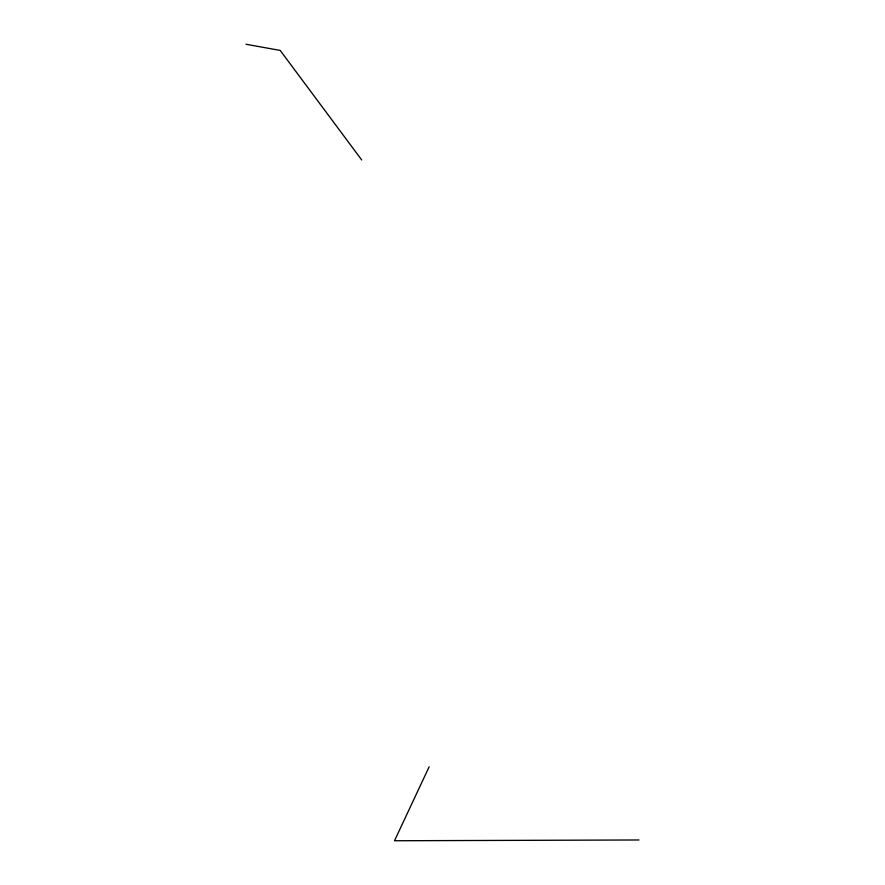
<?xml version="1.0" encoding="UTF-8"?>
<svg xmlns="http://www.w3.org/2000/svg" width="885" height="885" viewBox="0 0 885 885"><rect width="100%" height="100%" fill="white"/><g stroke="black" fill="none" stroke-linecap="round" stroke-linejoin="round"><path stroke-width="1.33" d="M429.159 766.775L394.5 840.75L639.014 839.976M245.986 44.25L280.213 50.434L361.733 159.997"/></g></svg>
